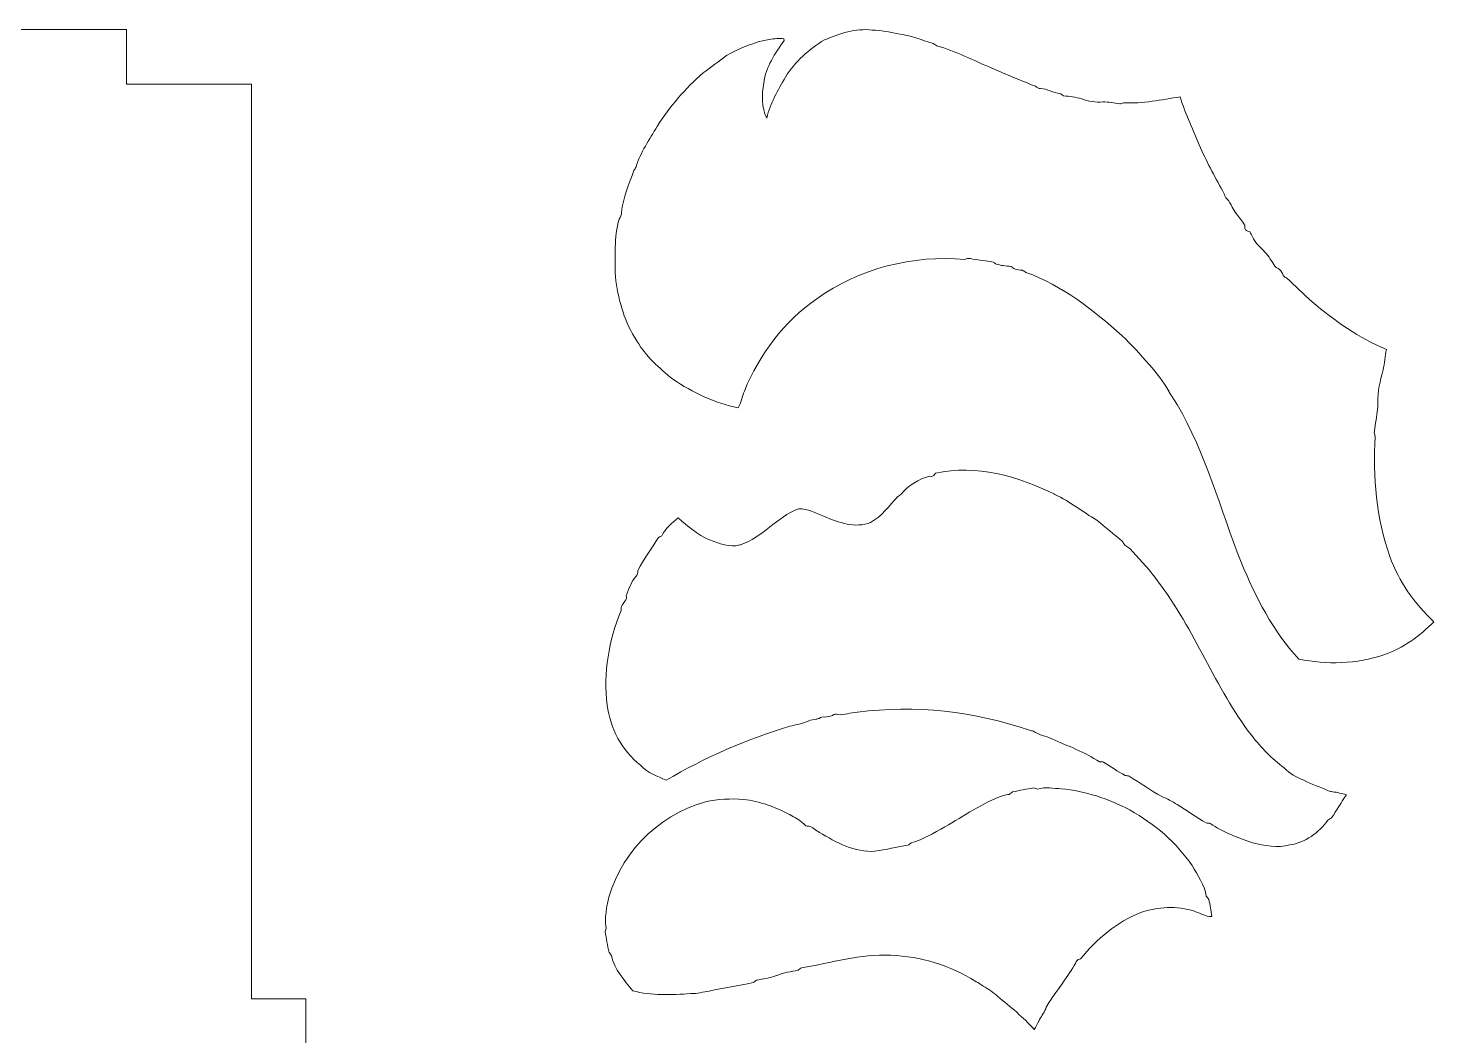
# Model space of a CAD drawing. Header units: millimetres. Extents: x 1315 to 1877, y -2074 to -1612.
# Drawn here: x 1688.8 to 1784.2, y -1681.5 to -1613.1 of the extents above; entities that cross this region are included whole.
import ezdxf

# ---------------------------------------------------------------- set-up
doc = ezdxf.new("R2010")
doc.units = ezdxf.units.MM
doc.header["$MEASUREMENT"] = 0
doc.layers.add('Layer 1', color=7, linetype='Continuous')

msp = doc.modelspace()

# ---------------------------------------------------------------- linework, layer by layer
at = {"layer": 'Layer 1', "color": 250, "lineweight": 9}
for points, knots in [([(1529.8531, -1761.487), (1529.8531, -1761.487), (1529.8531, -1765.187), (1529.8531, -1765.187), (1529.8531, -1765.187), (1529.8531, -1765.187), (1550.2531, -1765.187), (1550.2531, -1765.187), (1550.2531, -1765.187), (1550.2531, -1765.187), (1550.2531, -1761.487), (1550.2531, -1761.487), (1550.2531, -1761.487), (1550.2531, -1761.487), (1602.4716, -1761.4869), (1602.4716, -1761.4869), (1602.4716, -1761.4869), (1602.4716, -1761.4869), (1602.4716, -1765.1869), (1602.4716, -1765.1869), (1602.4716, -1765.1869), (1602.4716, -1765.1869), (1622.8716, -1765.1869), (1622.8716, -1765.1869), (1622.8716, -1765.1869), (1622.8716, -1765.1869), (1622.8716, -1761.4869), (1622.8716, -1761.4869), (1622.8716, -1761.4869), (1622.8716, -1761.4869), (1675.0715, -1761.4869), (1675.0715, -1761.4869), (1675.0715, -1761.4869), (1675.0715, -1761.4869), (1675.0715, -1765.1869), (1675.0715, -1765.1869), (1675.0715, -1765.1869), (1675.0715, -1765.1869), (1695.4715, -1765.1869), (1695.4715, -1765.1869), (1695.4715, -1765.1869), (1695.4715, -1765.1869), (1695.4715, -1761.4869), (1695.4715, -1761.4869), (1695.4715, -1761.4869), (1695.4715, -1761.4869), (1703.9808, -1761.4869), (1703.9808, -1761.4869), (1703.9808, -1761.4869), (1703.9808, -1761.4869), (1703.9808, -1699.3869), (1703.9808, -1699.3869), (1703.9808, -1699.3869), (1703.9808, -1699.3869), (1707.6715, -1699.3869), (1707.6715, -1699.3869), (1707.6715, -1699.3869), (1707.6715, -1699.3869), (1707.6715, -1678.9869), (1707.6715, -1678.9869), (1707.6715, -1678.9869), (1707.6715, -1678.9869), (1703.9808, -1678.9869), (1703.9808, -1678.9869), (1703.9808, -1678.9869), (1703.9808, -1678.9869), (1703.9808, -1616.8869), (1703.9808, -1616.8869), (1703.9808, -1616.8869), (1703.9808, -1616.8869), (1695.4901, -1616.8869), (1695.4901, -1616.8869), (1695.4901, -1616.8869), (1695.4901, -1616.8869), (1695.4901, -1613.1867), (1695.4901, -1613.1867), (1695.4901, -1613.1867), (1695.4901, -1613.1867), (1675.0901, -1613.1867), (1675.0901, -1613.1867), (1675.0901, -1613.1867), (1675.0901, -1613.1867), (1675.0901, -1616.8869), (1675.0901, -1616.8869), (1675.0901, -1616.8869), (1675.0901, -1616.8869), (1622.8716, -1616.8869), (1622.8716, -1616.8869), (1622.8716, -1616.8869), (1622.8716, -1616.8869), (1622.8716, -1613.1868), (1622.8716, -1613.1868), (1622.8716, -1613.1868), (1622.8716, -1613.1868), (1602.4716, -1613.1868), (1602.4716, -1613.1868), (1602.4716, -1613.1868), (1602.4716, -1613.1868), (1602.4716, -1616.8869), (1602.4716, -1616.8869), (1602.4716, -1616.8869), (1602.4716, -1616.8869), (1550.2531, -1616.8869), (1550.2531, -1616.8869), (1550.2531, -1616.8869), (1550.2531, -1616.8869), (1550.2531, -1613.1869), (1550.2531, -1613.1869), (1550.2531, -1613.1869), (1550.2531, -1613.1869), (1529.8531, -1613.1869), (1529.8531, -1613.1869), (1529.8531, -1613.1869), (1529.8531, -1613.1869), (1529.8531, -1616.8869), (1529.8531, -1616.8869), (1529.8531, -1616.8869), (1529.8531, -1616.8869), (1521.3624, -1616.8869), (1521.3624, -1616.8869), (1521.3624, -1616.8869), (1521.3624, -1616.8869), (1521.3624, -1678.9869), (1521.3624, -1678.9869), (1521.3624, -1678.9869), (1521.3624, -1678.9869), (1517.6531, -1678.9869), (1517.6531, -1678.9869), (1517.6531, -1678.9869), (1517.6531, -1678.9869), (1517.6531, -1699.3869), (1517.6531, -1699.3869), (1517.6531, -1699.3869), (1517.6531, -1699.3869), (1521.3624, -1699.3869), (1521.3624, -1699.3869), (1521.3624, -1699.3869), (1521.3624, -1699.3869), (1521.3624, -1761.4869), (1521.3624, -1761.4869), (1521.3624, -1761.4869), (1521.3624, -1761.4869), (1529.8531, -1761.487), (1529.8531, -1761.487)], [0, 0, 0, 0, 0.027027, 0.027027, 0.027027, 0.027027, 0.0540541, 0.0540541, 0.0540541, 0.0540541, 0.0810811, 0.0810811, 0.0810811, 0.0810811, 0.1081081, 0.1081081, 0.1081081, 0.1081081, 0.1351351, 0.1351351, 0.1351351, 0.1351351, 0.1621622, 0.1621622, 0.1621622, 0.1621622, 0.1891892, 0.1891892, 0.1891892, 0.1891892, 0.2162162, 0.2162162, 0.2162162, 0.2162162, 0.2432432, 0.2432432, 0.2432432, 0.2432432, 0.2702703, 0.2702703, 0.2702703, 0.2702703, 0.2972973, 0.2972973, 0.2972973, 0.2972973, 0.3243243, 0.3243243, 0.3243243, 0.3243243, 0.3513514, 0.3513514, 0.3513514, 0.3513514, 0.3783784, 0.3783784, 0.3783784, 0.3783784, 0.4054054, 0.4054054, 0.4054054, 0.4054054, 0.4324324, 0.4324324, 0.4324324, 0.4324324, 0.4594595, 0.4594595, 0.4594595, 0.4594595, 0.4864865, 0.4864865, 0.4864865, 0.4864865, 0.5135135, 0.5135135, 0.5135135, 0.5135135, 0.5405405, 0.5405405, 0.5405405, 0.5405405, 0.5675676, 0.5675676, 0.5675676, 0.5675676, 0.5945946, 0.5945946, 0.5945946, 0.5945946, 0.6216216, 0.6216216, 0.6216216, 0.6216216, 0.6486486, 0.6486486, 0.6486486, 0.6486486, 0.6756757, 0.6756757, 0.6756757, 0.6756757, 0.7027027, 0.7027027, 0.7027027, 0.7027027, 0.7297297, 0.7297297, 0.7297297, 0.7297297, 0.7567568, 0.7567568, 0.7567568, 0.7567568, 0.7837838, 0.7837838, 0.7837838, 0.7837838, 0.8108108, 0.8108108, 0.8108108, 0.8108108, 0.8378378, 0.8378378, 0.8378378, 0.8378378, 0.8648649, 0.8648649, 0.8648649, 0.8648649, 0.8918919, 0.8918919, 0.8918919, 0.8918919, 0.9189189, 0.9189189, 0.9189189, 0.9189189, 0.9459459, 0.9459459, 0.9459459, 0.9459459, 1, 1, 1, 1]), ([(1728.6691, -1627.9509), (1728.6735, -1627.3182), (1728.7619, -1626.6683), (1728.9327, -1626.0598), (1728.9327, -1626.0598), (1729.018, -1625.9146), (1729.0971, -1625.7578), (1729.0949, -1625.5811), (1729.0949, -1625.5811), (1729.1937, -1624.596), (1729.5863, -1623.6672), (1729.9373, -1622.7484), (1729.9373, -1622.7484), (1729.9727, -1622.6894), (1730.0436, -1622.5702), (1730.0792, -1622.51), (1730.0792, -1622.51), (1730.3771, -1621.5153), (1730.9909, -1620.6456), (1731.5131, -1619.7533), (1731.5131, -1619.7533), (1732.3809, -1618.409), (1733.4215, -1617.1703), (1734.6347, -1616.1225), (1734.6347, -1616.1225), (1735.1659, -1615.7339), (1735.6885, -1615.332), (1736.2232, -1614.9479), (1736.2232, -1614.9479), (1737.1248, -1614.4224), (1738.1099, -1614.0375), (1739.1388, -1613.8461), (1739.1388, -1613.8461), (1739.4632, -1613.8028), (1739.7894, -1613.7743), (1740.117, -1613.8089), (1740.117, -1613.8089), (1740.117, -1613.8089), (1740.1406, -1613.922), (1740.1406, -1613.922), (1740.1406, -1613.922), (1739.528, -1614.7931), (1738.8723, -1615.7207), (1738.7576, -1616.8143), (1738.7576, -1616.8143), (1738.6084, -1617.5958), (1738.5794, -1618.4695), (1738.9539, -1619.1884), (1738.9539, -1619.1884), (1739.1938, -1618.1973), (1739.6952, -1617.283), (1740.2231, -1616.4156), (1740.2231, -1616.4156), (1740.8684, -1615.3582), (1741.821, -1614.5195), (1742.8728, -1613.881), (1742.8728, -1613.881), (1743.8867, -1613.4455), (1744.9914, -1613.0834), (1746.1095, -1613.2137), (1746.1095, -1613.2137), (1746.7015, -1613.251), (1747.2877, -1613.3449), (1747.8671, -1613.4765), (1747.8671, -1613.4765), (1748.6927, -1613.5693), (1749.4681, -1613.878), (1750.2535, -1614.1359), (1750.2535, -1614.1359), (1750.3125, -1614.1713), (1750.4319, -1614.241), (1750.4908, -1614.2763), (1750.4908, -1614.2763), (1751.7858, -1614.6316), (1752.9845, -1615.2895), (1754.2292, -1615.7967), (1754.2292, -1615.7967), (1755.2013, -1616.2396), (1756.201, -1616.6225), (1757.1869, -1617.0342), (1757.1869, -1617.0342), (1757.2858, -1617.1355), (1757.4055, -1617.1851), (1757.5446, -1617.184), (1757.5446, -1617.184), (1758.0027, -1617.2044), (1758.3983, -1617.4775), (1758.8556, -1617.5217), (1758.8556, -1617.5217), (1758.9141, -1617.5597), (1759.03, -1617.6354), (1759.0872, -1617.6732), (1759.0872, -1617.6732), (1759.508, -1617.7295), (1759.9321, -1617.7716), (1760.3435, -1617.8825), (1760.3435, -1617.8825), (1760.7947, -1618.0689), (1761.2784, -1618.1412), (1761.7646, -1618.0881), (1761.7646, -1618.0881), (1762.1496, -1618.0962), (1762.5304, -1618.1707), (1762.9097, -1618.2356), (1762.9097, -1618.2356), (1762.9756, -1618.2146), (1763.107, -1618.175), (1763.1727, -1618.1552), (1763.1727, -1618.1552), (1764.47, -1618.2303), (1765.7499, -1617.95), (1767.0241, -1617.745), (1767.0241, -1617.745), (1767.3668, -1618.9445), (1767.9297, -1620.0652), (1768.4013, -1621.2167), (1768.4013, -1621.2167), (1768.8821, -1622.2854), (1769.4477, -1623.3143), (1770.0131, -1624.3366), (1770.0131, -1624.3366), (1770.0281, -1624.4711), (1770.0882, -1624.5813), (1770.1922, -1624.6648), (1770.1922, -1624.6648), (1770.3437, -1624.834), (1770.4632, -1625.0305), (1770.5547, -1625.2365), (1770.5547, -1625.2365), (1770.617, -1625.4045), (1770.7141, -1625.5537), (1770.8341, -1625.6836), (1770.8341, -1625.6836), (1771.036, -1625.9376), (1771.2203, -1626.2038), (1771.4179, -1626.46), (1771.4179, -1626.46), (1771.4179, -1626.46), (1771.4099, -1626.579), (1771.4099, -1626.579), (1771.4099, -1626.579), (1771.3888, -1626.7416), (1771.4593, -1626.8348), (1771.6213, -1626.8599), (1771.6213, -1626.8599), (1771.6213, -1626.8599), (1771.7363, -1626.8861), (1771.7363, -1626.8861), (1771.7363, -1626.8861), (1771.7654, -1626.9438), (1771.8246, -1627.0594), (1771.8536, -1627.1171), (1771.8536, -1627.1171), (1772.0133, -1627.4866), (1772.2634, -1627.8051), (1772.5705, -1628.0625), (1772.5705, -1628.0625), (1772.8486, -1628.3532), (1773.085, -1628.6819), (1773.3016, -1629.0196), (1773.3016, -1629.0196), (1773.3759, -1629.1868), (1773.4876, -1629.3368), (1773.66, -1629.4101), (1773.66, -1629.4101), (1773.8131, -1629.4874), (1773.9105, -1629.634), (1773.9809, -1629.7832), (1773.9809, -1629.7832), (1774.0195, -1629.9212), (1774.1053, -1630.0099), (1774.2396, -1630.051), (1774.2396, -1630.051), (1774.8289, -1630.5623), (1775.37, -1631.148), (1775.9682, -1631.6618), (1775.9682, -1631.6618), (1777.4957, -1632.9573), (1779.1581, -1634.1255), (1781.0151, -1634.9052), (1781.0151, -1634.9052), (1780.9379, -1635.3683), (1780.8961, -1635.8365), (1780.7942, -1636.2946), (1780.7942, -1636.2946), (1780.5982, -1637.0224), (1780.3919, -1637.7646), (1780.4436, -1638.5244), (1780.4436, -1638.5244), (1780.4229, -1639.2043), (1780.2743, -1639.8722), (1780.1865, -1640.5448), (1780.1865, -1640.5448), (1780.2048, -1640.6117), (1780.241, -1640.7479), (1780.258, -1640.8145), (1780.258, -1640.8145), (1780.0804, -1643.5508), (1780.3322, -1646.3579), (1781.2521, -1648.9556), (1781.2521, -1648.9556), (1781.8668, -1650.6531), (1782.9225, -1652.1681), (1784.2412, -1653.3928), (1784.2412, -1653.3928), (1783.2747, -1654.3526), (1782.1586, -1655.2127), (1780.8443, -1655.6282), (1780.8443, -1655.6282), (1778.9964, -1656.2825), (1776.9802, -1656.3173), (1775.0738, -1655.9218), (1775.0738, -1655.9218), (1773.3171, -1654.0463), (1772.1435, -1651.7028), (1771.1571, -1649.3495), (1771.1571, -1649.3495), (1769.7386, -1645.7675), (1768.7794, -1641.9787), (1766.8085, -1638.6366), (1766.8085, -1638.6366), (1766.8042, -1638.6293), (1766.7956, -1638.6147), (1766.7914, -1638.6075), (1766.7914, -1638.6075), (1766.6265, -1638.3186), (1766.422, -1638.0548), (1766.2571, -1637.766), (1766.2571, -1637.766), (1766.2528, -1637.7588), (1766.2456, -1637.7443), (1766.2413, -1637.7371), (1766.2413, -1637.7371), (1765.8785, -1637.0932), (1765.417, -1636.5032), (1764.9257, -1635.9528), (1764.9257, -1635.9528), (1764.92, -1635.9466), (1764.9085, -1635.9342), (1764.9026, -1635.9281), (1764.9026, -1635.9281), (1764.3219, -1635.239), (1763.7051, -1634.5781), (1763.0537, -1633.9534), (1763.0537, -1633.9534), (1761.1175, -1632.2173), (1759.0137, -1630.5689), (1756.5464, -1629.6678), (1756.5464, -1629.6678), (1756.4876, -1629.631), (1756.3713, -1629.5593), (1756.3124, -1629.5225), (1756.3124, -1629.5225), (1756.1298, -1629.5105), (1755.9509, -1629.4817), (1755.7744, -1629.4371), (1755.7744, -1629.4371), (1755.7187, -1629.3969), (1755.6065, -1629.315), (1755.5509, -1629.2747), (1755.5509, -1629.2747), (1755.1962, -1629.2241), (1754.8225, -1629.2215), (1754.4885, -1629.0831), (1754.4885, -1629.0831), (1754.3864, -1628.9867), (1754.2667, -1628.937), (1754.1283, -1628.9329), (1754.1283, -1628.9329), (1753.6763, -1628.8813), (1753.2235, -1628.815), (1752.7757, -1628.7334), (1752.7757, -1628.7334), (1752.642, -1628.6978), (1752.5141, -1628.7137), (1752.3928, -1628.7842), (1752.3928, -1628.7842), (1748.8776, -1628.4779), (1745.2231, -1629.3968), (1742.3418, -1631.4604), (1742.3418, -1631.4604), (1740.1274, -1633.003), (1738.4478, -1635.2466), (1737.4327, -1637.7346), (1737.4327, -1637.7346), (1737.2789, -1638.1104), (1737.2211, -1638.5229), (1737.0094, -1638.8727), (1737.0094, -1638.8727), (1735.4182, -1638.5515), (1733.9214, -1637.8218), (1732.5763, -1636.9233), (1732.5763, -1636.9233), (1731.6643, -1636.1697), (1730.7338, -1635.3787), (1730.142, -1634.3378), (1730.142, -1634.3378), (1730.1377, -1634.3306), (1730.1291, -1634.3158), (1730.1248, -1634.3086), (1730.1248, -1634.3086), (1729.3252, -1633.0983), (1728.9094, -1631.6756), (1728.7095, -1630.2487), (1728.7095, -1630.2487), (1728.6352, -1629.4961), (1728.6416, -1628.7406), (1728.6691, -1627.987), (1728.6691, -1627.987), (1728.6692, -1627.9777), (1728.6691, -1627.9602), (1728.6691, -1627.9509)], [0, 0, 0, 0, 0.0126582, 0.0126582, 0.0126582, 0.0126582, 0.0253165, 0.0253165, 0.0253165, 0.0253165, 0.0379747, 0.0379747, 0.0379747, 0.0379747, 0.0506329, 0.0506329, 0.0506329, 0.0506329, 0.0632911, 0.0632911, 0.0632911, 0.0632911, 0.0759494, 0.0759494, 0.0759494, 0.0759494, 0.0886076, 0.0886076, 0.0886076, 0.0886076, 0.1012658, 0.1012658, 0.1012658, 0.1012658, 0.1139241, 0.1139241, 0.1139241, 0.1139241, 0.1265823, 0.1265823, 0.1265823, 0.1265823, 0.1392405, 0.1392405, 0.1392405, 0.1392405, 0.1518987, 0.1518987, 0.1518987, 0.1518987, 0.164557, 0.164557, 0.164557, 0.164557, 0.1772152, 0.1772152, 0.1772152, 0.1772152, 0.1898734, 0.1898734, 0.1898734, 0.1898734, 0.2025316, 0.2025316, 0.2025316, 0.2025316, 0.2151899, 0.2151899, 0.2151899, 0.2151899, 0.2278481, 0.2278481, 0.2278481, 0.2278481, 0.2405063, 0.2405063, 0.2405063, 0.2405063, 0.2531646, 0.2531646, 0.2531646, 0.2531646, 0.2658228, 0.2658228, 0.2658228, 0.2658228, 0.278481, 0.278481, 0.278481, 0.278481, 0.2911392, 0.2911392, 0.2911392, 0.2911392, 0.3037975, 0.3037975, 0.3037975, 0.3037975, 0.3164557, 0.3164557, 0.3164557, 0.3164557, 0.3291139, 0.3291139, 0.3291139, 0.3291139, 0.3417722, 0.3417722, 0.3417722, 0.3417722, 0.3544304, 0.3544304, 0.3544304, 0.3544304, 0.3670886, 0.3670886, 0.3670886, 0.3670886, 0.3797468, 0.3797468, 0.3797468, 0.3797468, 0.3924051, 0.3924051, 0.3924051, 0.3924051, 0.4050633, 0.4050633, 0.4050633, 0.4050633, 0.4177215, 0.4177215, 0.4177215, 0.4177215, 0.4303797, 0.4303797, 0.4303797, 0.4303797, 0.443038, 0.443038, 0.443038, 0.443038, 0.4556962, 0.4556962, 0.4556962, 0.4556962, 0.4683544, 0.4683544, 0.4683544, 0.4683544, 0.4810127, 0.4810127, 0.4810127, 0.4810127, 0.4936709, 0.4936709, 0.4936709, 0.4936709, 0.5063291, 0.5063291, 0.5063291, 0.5063291, 0.5189873, 0.5189873, 0.5189873, 0.5189873, 0.5316456, 0.5316456, 0.5316456, 0.5316456, 0.5443038, 0.5443038, 0.5443038, 0.5443038, 0.556962, 0.556962, 0.556962, 0.556962, 0.5696203, 0.5696203, 0.5696203, 0.5696203, 0.5822785, 0.5822785, 0.5822785, 0.5822785, 0.5949367, 0.5949367, 0.5949367, 0.5949367, 0.6075949, 0.6075949, 0.6075949, 0.6075949, 0.6202532, 0.6202532, 0.6202532, 0.6202532, 0.6329114, 0.6329114, 0.6329114, 0.6329114, 0.6455696, 0.6455696, 0.6455696, 0.6455696, 0.6582278, 0.6582278, 0.6582278, 0.6582278, 0.6708861, 0.6708861, 0.6708861, 0.6708861, 0.6835443, 0.6835443, 0.6835443, 0.6835443, 0.6962025, 0.6962025, 0.6962025, 0.6962025, 0.7088608, 0.7088608, 0.7088608, 0.7088608, 0.721519, 0.721519, 0.721519, 0.721519, 0.7341772, 0.7341772, 0.7341772, 0.7341772, 0.7468354, 0.7468354, 0.7468354, 0.7468354, 0.7594937, 0.7594937, 0.7594937, 0.7594937, 0.7721519, 0.7721519, 0.7721519, 0.7721519, 0.7848101, 0.7848101, 0.7848101, 0.7848101, 0.7974684, 0.7974684, 0.7974684, 0.7974684, 0.8101266, 0.8101266, 0.8101266, 0.8101266, 0.8227848, 0.8227848, 0.8227848, 0.8227848, 0.835443, 0.835443, 0.835443, 0.835443, 0.8481013, 0.8481013, 0.8481013, 0.8481013, 0.8607595, 0.8607595, 0.8607595, 0.8607595, 0.8734177, 0.8734177, 0.8734177, 0.8734177, 0.8860759, 0.8860759, 0.8860759, 0.8860759, 0.8987342, 0.8987342, 0.8987342, 0.8987342, 0.9113924, 0.9113924, 0.9113924, 0.9113924, 0.9240506, 0.9240506, 0.9240506, 0.9240506, 0.9367089, 0.9367089, 0.9367089, 0.9367089, 0.9493671, 0.9493671, 0.9493671, 0.9493671, 0.9620253, 0.9620253, 0.9620253, 0.9620253, 0.9746835, 0.9746835, 0.9746835, 0.9746835, 1, 1, 1, 1]), ([(1732.1184, -1664.1556), (1731.5171, -1663.8809), (1730.8757, -1663.6542), (1730.4057, -1663.1621), (1730.4057, -1663.1621), (1730.3987, -1663.1559), (1730.3845, -1663.1437), (1730.3774, -1663.1376), (1730.3774, -1663.1376), (1729.1094, -1662.1459), (1728.333, -1660.6288), (1728.1168, -1659.048), (1728.1168, -1659.048), (1727.8295, -1656.8768), (1728.2441, -1654.6463), (1729.057, -1652.6297), (1729.057, -1652.6297), (1729.0627, -1652.5596), (1729.0736, -1652.4222), (1729.0792, -1652.3521), (1729.0792, -1652.3521), (1729.1395, -1652.2602), (1729.2572, -1652.0765), (1729.3174, -1651.9849), (1729.3174, -1651.9849), (1729.4317, -1651.8773), (1729.4609, -1651.758), (1729.4033, -1651.6223), (1729.4033, -1651.6223), (1729.5956, -1651.1598), (1729.7612, -1650.6803), (1730.0865, -1650.2872), (1730.0865, -1650.2872), (1730.1772, -1650.1819), (1730.2153, -1650.0588), (1730.2031, -1649.9159), (1730.2031, -1649.9159), (1730.6023, -1649.1323), (1731.1392, -1648.4257), (1731.5953, -1647.6735), (1731.5953, -1647.6735), (1731.6538, -1647.6434), (1731.7708, -1647.5834), (1731.83, -1647.5522), (1731.83, -1647.5522), (1732.0706, -1647.0437), (1732.5228, -1646.6972), (1732.9398, -1646.3424), (1732.9398, -1646.3424), (1733.6006, -1646.897), (1734.2553, -1647.4855), (1735.0621, -1647.8242), (1735.0621, -1647.8242), (1735.7215, -1648.0547), (1736.4126, -1648.3854), (1737.1226, -1648.1708), (1737.1226, -1648.1708), (1737.1325, -1648.1678), (1737.1518, -1648.1646), (1737.1616, -1648.1614), (1737.1616, -1648.1614), (1738.664, -1647.6878), (1739.6323, -1646.2699), (1741.104, -1645.7312), (1741.104, -1645.7312), (1741.7204, -1645.6828), (1742.2922, -1646.0282), (1742.8483, -1646.2507), (1742.8483, -1646.2507), (1743.8326, -1646.6433), (1744.9535, -1647.0749), (1746, -1646.6488), (1746, -1646.6488), (1746.7638, -1646.2425), (1747.2613, -1645.5091), (1747.8408, -1644.8927), (1747.8408, -1644.8927), (1747.8977, -1644.8553), (1748.0118, -1644.7775), (1748.0677, -1644.7394), (1748.0677, -1644.7394), (1748.5467, -1644.145), (1749.2742, -1643.7047), (1750.0056, -1643.5039), (1750.0056, -1643.5039), (1750.1559, -1643.5436), (1750.2696, -1643.5033), (1750.3488, -1643.3844), (1750.3488, -1643.3844), (1750.3488, -1643.3844), (1750.4056, -1643.3031), (1750.4056, -1643.3031), (1750.4056, -1643.3031), (1753.1581, -1642.7079), (1756.0172, -1643.5042), (1758.4818, -1644.7357), (1758.4818, -1644.7357), (1758.4891, -1644.7389), (1758.505, -1644.746), (1758.5125, -1644.7491), (1758.5125, -1644.7491), (1759.5163, -1645.2313), (1760.4032, -1645.9305), (1761.3595, -1646.4968), (1761.3595, -1646.4968), (1761.9351, -1646.9906), (1762.5329, -1647.4547), (1763.1037, -1647.9534), (1763.1037, -1647.9534), (1763.1423, -1648.011), (1763.2164, -1648.1259), (1763.2538, -1648.1827), (1763.2538, -1648.1827), (1763.4619, -1648.2893), (1763.6361, -1648.4463), (1763.7862, -1648.6239), (1763.7862, -1648.6239), (1764.377, -1649.2953), (1765.0307, -1649.9223), (1765.5213, -1650.6741), (1765.5213, -1650.6741), (1768.0277, -1653.9133), (1769.37, -1657.8801), (1771.8718, -1661.1195), (1771.8718, -1661.1195), (1772.5147, -1661.9326), (1773.2384, -1662.6955), (1774.0781, -1663.3065), (1774.0781, -1663.3065), (1774.4338, -1663.7098), (1774.917, -1663.9484), (1775.4054, -1664.1493), (1775.4054, -1664.1493), (1775.9297, -1664.4754), (1776.5546, -1664.5832), (1777.088, -1664.8805), (1777.088, -1664.8805), (1777.1572, -1664.895), (1777.2934, -1664.9225), (1777.3615, -1664.9363), (1777.3615, -1664.9363), (1777.6796, -1664.9764), (1777.9892, -1665.0617), (1778.2994, -1665.139), (1778.2994, -1665.139), (1777.9595, -1665.6627), (1777.6424, -1666.2023), (1777.2835, -1666.7119), (1777.2835, -1666.7119), (1777.2244, -1666.7479), (1777.1081, -1666.8194), (1777.049, -1666.8552), (1777.049, -1666.8552), (1776.4499, -1667.7105), (1775.5025, -1668.3916), (1774.4516, -1668.5449), (1774.4516, -1668.5449), (1773.6192, -1668.7909), (1772.7469, -1668.5845), (1771.9229, -1668.4074), (1771.9229, -1668.4074), (1770.9372, -1668.0515), (1769.9234, -1667.6979), (1769.0638, -1667.0836), (1769.0638, -1667.0836), (1768.9949, -1667.0758), (1768.8573, -1667.0628), (1768.7886, -1667.055), (1768.7886, -1667.055), (1768.1161, -1666.6609), (1767.4764, -1666.2109), (1766.8082, -1665.8053), (1766.8082, -1665.8053), (1766.481, -1665.5881), (1766.1305, -1665.4047), (1765.7642, -1665.2583), (1765.7642, -1665.2583), (1765.0051, -1664.8401), (1764.2929, -1664.3389), (1763.5627, -1663.8733), (1763.5627, -1663.8733), (1763.4932, -1663.8618), (1763.3563, -1663.8402), (1763.2871, -1663.8304), (1763.2871, -1663.8304), (1762.7769, -1663.5606), (1762.2998, -1663.2318), (1761.816, -1662.916), (1761.816, -1662.916), (1761.7496, -1662.9142), (1761.6174, -1662.9098), (1761.5499, -1662.9074), (1761.5499, -1662.9074), (1760.5397, -1662.2437), (1759.3939, -1661.8264), (1758.2936, -1661.3357), (1758.2936, -1661.3357), (1757.887, -1661.1446), (1757.4186, -1661.0867), (1757.052, -1660.8131), (1757.052, -1660.8131), (1756.9844, -1660.8011), (1756.8478, -1660.7766), (1756.7791, -1660.7638), (1756.7791, -1660.7638), (1753.0515, -1659.4748), (1749.0295, -1659.0144), (1745.1138, -1659.5357), (1745.1138, -1659.5357), (1745.1061, -1659.5355), (1745.0893, -1659.5372), (1745.0809, -1659.5381), (1745.0809, -1659.5381), (1744.6414, -1659.5284), (1744.2165, -1659.7558), (1743.7799, -1659.6898), (1743.7799, -1659.6898), (1743.651, -1659.6435), (1743.53, -1659.6634), (1743.4175, -1659.7485), (1743.4175, -1659.7485), (1743.2469, -1659.8261), (1743.056, -1659.8547), (1742.8703, -1659.8629), (1742.8703, -1659.8629), (1742.7371, -1659.8453), (1742.6162, -1659.8748), (1742.5058, -1659.9516), (1742.5058, -1659.9516), (1742.4554, -1659.9664), (1742.3547, -1659.9962), (1742.3038, -1660.0122), (1742.3038, -1660.0122), (1742.1321, -1660.0327), (1741.9591, -1660.0603), (1741.7971, -1660.1292), (1741.7971, -1660.1292), (1741.3818, -1660.2952), (1740.9467, -1660.4014), (1740.5081, -1660.4882), (1740.5081, -1660.4882), (1737.5843, -1661.3802), (1734.7534, -1662.6032), (1732.1184, -1664.1556)], [0, 0, 0, 0, 0.016129, 0.016129, 0.016129, 0.016129, 0.0322581, 0.0322581, 0.0322581, 0.0322581, 0.0483871, 0.0483871, 0.0483871, 0.0483871, 0.0645161, 0.0645161, 0.0645161, 0.0645161, 0.0806452, 0.0806452, 0.0806452, 0.0806452, 0.0967742, 0.0967742, 0.0967742, 0.0967742, 0.1129032, 0.1129032, 0.1129032, 0.1129032, 0.1290323, 0.1290323, 0.1290323, 0.1290323, 0.1451613, 0.1451613, 0.1451613, 0.1451613, 0.1612903, 0.1612903, 0.1612903, 0.1612903, 0.1774194, 0.1774194, 0.1774194, 0.1774194, 0.1935484, 0.1935484, 0.1935484, 0.1935484, 0.2096774, 0.2096774, 0.2096774, 0.2096774, 0.2258065, 0.2258065, 0.2258065, 0.2258065, 0.2419355, 0.2419355, 0.2419355, 0.2419355, 0.2580645, 0.2580645, 0.2580645, 0.2580645, 0.2741935, 0.2741935, 0.2741935, 0.2741935, 0.2903226, 0.2903226, 0.2903226, 0.2903226, 0.3064516, 0.3064516, 0.3064516, 0.3064516, 0.3225806, 0.3225806, 0.3225806, 0.3225806, 0.3387097, 0.3387097, 0.3387097, 0.3387097, 0.3548387, 0.3548387, 0.3548387, 0.3548387, 0.3709677, 0.3709677, 0.3709677, 0.3709677, 0.3870968, 0.3870968, 0.3870968, 0.3870968, 0.4032258, 0.4032258, 0.4032258, 0.4032258, 0.4193548, 0.4193548, 0.4193548, 0.4193548, 0.4354839, 0.4354839, 0.4354839, 0.4354839, 0.4516129, 0.4516129, 0.4516129, 0.4516129, 0.4677419, 0.4677419, 0.4677419, 0.4677419, 0.483871, 0.483871, 0.483871, 0.483871, 0.5, 0.5, 0.5, 0.5, 0.516129, 0.516129, 0.516129, 0.516129, 0.5322581, 0.5322581, 0.5322581, 0.5322581, 0.5483871, 0.5483871, 0.5483871, 0.5483871, 0.5645161, 0.5645161, 0.5645161, 0.5645161, 0.5806452, 0.5806452, 0.5806452, 0.5806452, 0.5967742, 0.5967742, 0.5967742, 0.5967742, 0.6129032, 0.6129032, 0.6129032, 0.6129032, 0.6290323, 0.6290323, 0.6290323, 0.6290323, 0.6451613, 0.6451613, 0.6451613, 0.6451613, 0.6612903, 0.6612903, 0.6612903, 0.6612903, 0.6774194, 0.6774194, 0.6774194, 0.6774194, 0.6935484, 0.6935484, 0.6935484, 0.6935484, 0.7096774, 0.7096774, 0.7096774, 0.7096774, 0.7258065, 0.7258065, 0.7258065, 0.7258065, 0.7419355, 0.7419355, 0.7419355, 0.7419355, 0.7580645, 0.7580645, 0.7580645, 0.7580645, 0.7741935, 0.7741935, 0.7741935, 0.7741935, 0.7903226, 0.7903226, 0.7903226, 0.7903226, 0.8064516, 0.8064516, 0.8064516, 0.8064516, 0.8225806, 0.8225806, 0.8225806, 0.8225806, 0.8387097, 0.8387097, 0.8387097, 0.8387097, 0.8548387, 0.8548387, 0.8548387, 0.8548387, 0.8709677, 0.8709677, 0.8709677, 0.8709677, 0.8870968, 0.8870968, 0.8870968, 0.8870968, 0.9032258, 0.9032258, 0.9032258, 0.9032258, 0.9193548, 0.9193548, 0.9193548, 0.9193548, 0.9354839, 0.9354839, 0.9354839, 0.9354839, 0.9516129, 0.9516129, 0.9516129, 0.9516129, 0.9677419, 0.9677419, 0.9677419, 0.9677419, 1, 1, 1, 1]), ([(1728.253, -1675.8424), (1728.1396, -1675.3753), (1728.0502, -1674.8997), (1727.986, -1674.4221), (1727.986, -1674.4221), (1728.0044, -1674.3553), (1728.0401, -1674.2235), (1728.0586, -1674.1568), (1728.0586, -1674.1568), (1727.9555, -1673.8237), (1727.9933, -1673.4735), (1728.0385, -1673.1341), (1728.0385, -1673.1341), (1728.06, -1672.9981), (1728.0772, -1672.8605), (1728.0897, -1672.7195), (1728.0897, -1672.7195), (1728.775, -1669.3657), (1731.4788, -1666.515), (1734.7819, -1665.6289), (1734.7819, -1665.6289), (1735.6305, -1665.4262), (1736.5119, -1665.3911), (1737.3794, -1665.4541), (1737.3794, -1665.4541), (1738.4804, -1665.5712), (1739.5239, -1665.9832), (1740.502, -1666.4842), (1740.502, -1666.4842), (1740.5095, -1666.4882), (1740.5241, -1666.4948), (1740.5314, -1666.4975), (1740.5314, -1666.4975), (1740.8612, -1666.6695), (1741.1933, -1666.8546), (1741.468, -1667.1072), (1741.468, -1667.1072), (1741.5471, -1667.2268), (1741.6573, -1667.2828), (1741.7973, -1667.2767), (1741.7973, -1667.2767), (1742.08, -1667.3135), (1742.2849, -1667.559), (1742.5235, -1667.697), (1742.5235, -1667.697), (1743.6691, -1668.3737), (1744.9202, -1669.0736), (1746.2986, -1668.9773), (1746.2986, -1668.9773), (1747.0473, -1668.8593), (1747.7866, -1668.684), (1748.5357, -1668.5675), (1748.5357, -1668.5675), (1748.5926, -1668.5272), (1748.7042, -1668.4483), (1748.7599, -1668.4082), (1748.7599, -1668.4082), (1749.5724, -1668.1707), (1750.3024, -1667.732), (1751.0369, -1667.3235), (1751.0369, -1667.3235), (1752.3446, -1666.5785), (1753.5881, -1665.6855), (1755.0168, -1665.1843), (1755.0168, -1665.1843), (1755.1157, -1665.167), (1755.3152, -1665.1335), (1755.4142, -1665.1161), (1755.4142, -1665.1161), (1755.4697, -1665.0748), (1755.5794, -1664.9923), (1755.635, -1664.9523), (1755.635, -1664.9523), (1756.109, -1664.8389), (1756.5897, -1664.7485), (1757.0719, -1664.6794), (1757.0719, -1664.6794), (1757.1387, -1664.6991), (1757.2695, -1664.7365), (1757.3364, -1664.7562), (1757.3364, -1664.7562), (1757.8633, -1664.5884), (1758.4119, -1664.7087), (1758.9492, -1664.7396), (1758.9492, -1664.7396), (1760.5757, -1664.8817), (1762.1528, -1665.406), (1763.5889, -1666.1745), (1763.5889, -1666.1745), (1763.5964, -1666.1786), (1763.6111, -1666.1852), (1763.6186, -1666.189), (1763.6186, -1666.189), (1765.2738, -1667.1144), (1766.7658, -1668.3664), (1767.8215, -1669.9532), (1767.8215, -1669.9532), (1768.202, -1670.6095), (1768.6553, -1671.2603), (1768.7925, -1672.0189), (1768.7925, -1672.0189), (1768.8327, -1672.0745), (1768.9129, -1672.1873), (1768.9529, -1672.243), (1768.9529, -1672.243), (1769.0608, -1672.6222), (1769.1128, -1673.0134), (1769.1684, -1673.4026), (1769.1684, -1673.4026), (1768.7428, -1673.4288), (1768.3791, -1673.1621), (1767.9821, -1673.0538), (1767.9821, -1673.0538), (1766.7993, -1672.6451), (1765.5111, -1672.7555), (1764.3389, -1673.1334), (1764.3389, -1673.1334), (1762.7208, -1673.7725), (1761.3486, -1674.9333), (1760.2606, -1676.2734), (1760.2606, -1676.2734), (1760.2606, -1676.2734), (1760.1821, -1676.2921), (1760.1821, -1676.2921), (1760.1821, -1676.2921), (1760.0429, -1676.325), (1759.9602, -1676.4145), (1759.9342, -1676.5621), (1759.9342, -1676.5621), (1759.3705, -1677.4713), (1758.7297, -1678.3358), (1758.1324, -1679.223), (1758.1324, -1679.223), (1758.0139, -1679.3583), (1757.9378, -1679.5192), (1757.8872, -1679.6862), (1757.8872, -1679.6862), (1757.7672, -1679.9778), (1757.554, -1680.2184), (1757.4231, -1680.5026), (1757.4231, -1680.5026), (1757.4192, -1680.5101), (1757.4126, -1680.5249), (1757.4084, -1680.5323), (1757.4084, -1680.5323), (1757.3133, -1680.7197), (1757.216, -1680.9036), (1757.1143, -1681.0855), (1757.1143, -1681.0855), (1756.3699, -1680.2459), (1755.496, -1679.5411), (1754.6298, -1678.8335), (1754.6298, -1678.8335), (1754.3341, -1678.5567), (1753.992, -1678.3399), (1753.6503, -1678.1255), (1753.6503, -1678.1255), (1753.6426, -1678.1203), (1753.629, -1678.1121), (1753.6214, -1678.1069), (1753.6214, -1678.1069), (1753.4754, -1678.0105), (1753.325, -1677.919), (1753.1714, -1677.8322), (1753.1714, -1677.8322), (1753.1639, -1677.8282), (1753.1489, -1677.8203), (1753.1415, -1677.8163), (1753.1415, -1677.8163), (1751.4171, -1676.7385), (1749.4154, -1676.1099), (1747.3789, -1676.0407), (1747.3789, -1676.0407), (1745.3197, -1675.9151), (1743.3305, -1676.5623), (1741.3179, -1676.8856), (1741.3179, -1676.8856), (1741.2605, -1676.9232), (1741.1434, -1677.0017), (1741.0862, -1677.0409), (1741.0862, -1677.0409), (1740.6073, -1677.1847), (1740.0896, -1677.1863), (1739.6352, -1677.4091), (1739.6352, -1677.4091), (1739.6276, -1677.4118), (1739.6114, -1677.4189), (1739.6038, -1677.4217), (1739.6038, -1677.4217), (1739.1688, -1677.591), (1738.7008, -1677.6426), (1738.2444, -1677.727), (1738.2444, -1677.727), (1738.189, -1677.7683), (1738.0797, -1677.8522), (1738.0257, -1677.8948), (1738.0257, -1677.8948), (1737.0347, -1678.1052), (1736.0349, -1678.2689), (1735.0426, -1678.465), (1735.0426, -1678.465), (1734.6359, -1678.5346), (1734.2323, -1678.6563), (1733.8158, -1678.6377), (1733.8158, -1678.6377), (1733.8075, -1678.6366), (1733.7901, -1678.6372), (1733.7808, -1678.6376), (1733.7808, -1678.6376), (1732.4802, -1678.726), (1731.1276, -1678.7946), (1729.8571, -1678.4496), (1729.8571, -1678.4496), (1729.2674, -1677.7384), (1728.6198, -1676.9924), (1728.4137, -1676.0678), (1728.4137, -1676.0678), (1728.3737, -1676.012), (1728.2932, -1675.8994), (1728.253, -1675.8424)], [0, 0, 0, 0, 0.0178571, 0.0178571, 0.0178571, 0.0178571, 0.0357143, 0.0357143, 0.0357143, 0.0357143, 0.0535714, 0.0535714, 0.0535714, 0.0535714, 0.0714286, 0.0714286, 0.0714286, 0.0714286, 0.0892857, 0.0892857, 0.0892857, 0.0892857, 0.1071429, 0.1071429, 0.1071429, 0.1071429, 0.125, 0.125, 0.125, 0.125, 0.1428571, 0.1428571, 0.1428571, 0.1428571, 0.1607143, 0.1607143, 0.1607143, 0.1607143, 0.1785714, 0.1785714, 0.1785714, 0.1785714, 0.1964286, 0.1964286, 0.1964286, 0.1964286, 0.2142857, 0.2142857, 0.2142857, 0.2142857, 0.2321429, 0.2321429, 0.2321429, 0.2321429, 0.25, 0.25, 0.25, 0.25, 0.2678571, 0.2678571, 0.2678571, 0.2678571, 0.2857143, 0.2857143, 0.2857143, 0.2857143, 0.3035714, 0.3035714, 0.3035714, 0.3035714, 0.3214286, 0.3214286, 0.3214286, 0.3214286, 0.3392857, 0.3392857, 0.3392857, 0.3392857, 0.3571429, 0.3571429, 0.3571429, 0.3571429, 0.375, 0.375, 0.375, 0.375, 0.3928571, 0.3928571, 0.3928571, 0.3928571, 0.4107143, 0.4107143, 0.4107143, 0.4107143, 0.4285714, 0.4285714, 0.4285714, 0.4285714, 0.4464286, 0.4464286, 0.4464286, 0.4464286, 0.4642857, 0.4642857, 0.4642857, 0.4642857, 0.4821429, 0.4821429, 0.4821429, 0.4821429, 0.5, 0.5, 0.5, 0.5, 0.5178571, 0.5178571, 0.5178571, 0.5178571, 0.5357143, 0.5357143, 0.5357143, 0.5357143, 0.5535714, 0.5535714, 0.5535714, 0.5535714, 0.5714286, 0.5714286, 0.5714286, 0.5714286, 0.5892857, 0.5892857, 0.5892857, 0.5892857, 0.6071429, 0.6071429, 0.6071429, 0.6071429, 0.625, 0.625, 0.625, 0.625, 0.6428571, 0.6428571, 0.6428571, 0.6428571, 0.6607143, 0.6607143, 0.6607143, 0.6607143, 0.6785714, 0.6785714, 0.6785714, 0.6785714, 0.6964286, 0.6964286, 0.6964286, 0.6964286, 0.7142857, 0.7142857, 0.7142857, 0.7142857, 0.7321429, 0.7321429, 0.7321429, 0.7321429, 0.75, 0.75, 0.75, 0.75, 0.7678571, 0.7678571, 0.7678571, 0.7678571, 0.7857143, 0.7857143, 0.7857143, 0.7857143, 0.8035714, 0.8035714, 0.8035714, 0.8035714, 0.8214286, 0.8214286, 0.8214286, 0.8214286, 0.8392857, 0.8392857, 0.8392857, 0.8392857, 0.8571429, 0.8571429, 0.8571429, 0.8571429, 0.875, 0.875, 0.875, 0.875, 0.8928571, 0.8928571, 0.8928571, 0.8928571, 0.9107143, 0.9107143, 0.9107143, 0.9107143, 0.9285714, 0.9285714, 0.9285714, 0.9285714, 0.9464286, 0.9464286, 0.9464286, 0.9464286, 0.9642857, 0.9642857, 0.9642857, 0.9642857, 1, 1, 1, 1])]:
    msp.add_open_spline(points, degree=3, knots=knots, dxfattribs=at)

doc.saveas('drawing.dxf')
